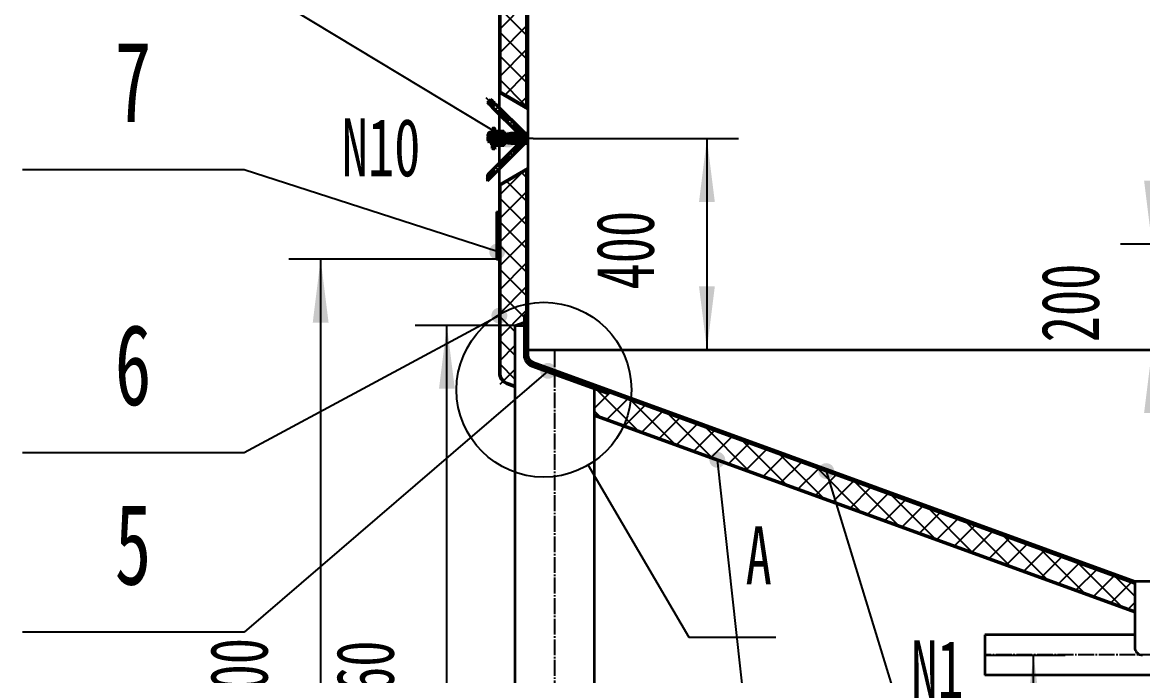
# Model space of a CAD drawing. Header units: millimetres. Extents: x -8910 to 8910, y -6300 to 6300.
# Drawn here: x -6694 to -4571, y -594 to 644 of the extents above; entities that cross this region are included whole.
import ezdxf

# ---------------------------------------------------------------- set-up
doc = ezdxf.new("R2010")
doc.units = ezdxf.units.MM
doc.linetypes.add('EB_DASHDOT', pattern=[39, 30, -3, 3, -3])
doc.linetypes.add('EB_DASHDOTDOT', pattern=[45, 30, -3, 3, -3, 3, -3])
for name, color, linetype, lineweight in [('CAXA0', 7, 'Continuous', 35), ('CAXA1', 1, 'EB_DASHDOT', 25), ('CAXA3', 2, 'Continuous', 18), ('CAXA4', 4, 'Continuous', 18), ('CAXA5', 100, 'Continuous', 18)]:
    doc.layers.add(name, color=color, linetype=linetype, lineweight=lineweight)
doc.styles.add('UserTxtStyle4', font='SIMFANG.TTF', dxfattribs={"width": 0.667})
doc.styles.add('标准', font='SIMFANG.TTF', dxfattribs={"width": 0.667})
doc.dimstyles.new('标准', dxfattribs={"dimscale": 30, "dimtxt": 2.6, "dimasz": 4, "dimexe": 2, "dimexo": 0, "dimtad": 1, "dimdec": 1, "dimzin": 9, "dimdsep": 46, "dimtxsty": '标准', "dimcen": 0, "dimdle": 6, "dimaunit": 1, "dimazin": 2, "dimtfac": 1, "dimtdec": 3, "dimtmove": 0, "dimatfit": 3, "dimfxl": 0, "dimtolj": 1, "dimtzin": 0, "dimarcsym": 0})

# ---------------------------------------------------------------- blocks, each defined once
blk = doc.blocks.new('CAXBLOCK2', base_point=(-5777.5, 432.5))
at = {"layer": 'CAXA5', "color": 0, "linetype": 'Continuous', "lineweight": 25}
for p, q in [((-5808.7, 488.3), (-5808, 489)), ((-5803.3, 482.4), (-5802.3, 483.3)), ((-5797.7, 476.6), (-5796.6, 477.7)), ((-5792.1, 471), (-5791, 472)), ((-5786.4, 465.3), (-5785.3, 466.4)), ((-5780.7, 459.7), (-5779.7, 460.7)), ((-5775.1, 454), (-5774, 455.1)), ((-5769.4, 448.3), (-5768.4, 449.4)), ((-5763.8, 442.7), (-5762.7, 443.7)), ((-5758.1, 437), (-5757, 438.1))]:
    blk.add_line(p, q, dxfattribs=at)
blk = doc.blocks.new('CAXBLOCK3', base_point=(-5756.7, 448.1))
at = {"layer": 'CAXA5', "color": 0, "linetype": 'Continuous', "lineweight": 25}
for p, q in [((-5803, 493.9), (-5802.3, 494.6)), ((-5797.4, 488.3), (-5796.4, 489.2)), ((-5791.7, 482.6), (-5790.6, 483.7)), ((-5786, 477), (-5785, 478)), ((-5780.4, 471.3), (-5779.3, 472.4)), ((-5774.7, 465.7), (-5773.7, 466.7)), ((-5769.1, 460), (-5768, 461.1)), ((-5763.4, 454.4), (-5762.4, 455.4)), ((-5757.8, 448.7), (-5756.7, 449.8)), ((-5752.1, 443), (-5751, 444.1)), ((-5746.4, 437.4), (-5745.4, 438.4))]:
    blk.add_line(p, q, dxfattribs=at)
blk = doc.blocks.new('CAXBLOCK4', base_point=(-5809.6, 425.3))
at = {"layer": 'CAXA5', "color": 0, "linetype": 'Continuous', "lineweight": 25}
for p, q in [((-5810.6, 424.8), (-5809.8, 424)), ((-5809.5, 428), (-5809.3, 427.7)), ((-5806.3, 424.7), (-5805.5, 424)), ((-5805.3, 428), (-5803.3, 426)), ((-5810.6, 420.5), (-5810, 420)), ((-5809.8, 424), (-5809.3, 423.5)), ((-5806.3, 420.5), (-5805.8, 420)), ((-5805.5, 424), (-5802.8, 421.2))]:
    blk.add_line(p, q, dxfattribs=at)
blk = doc.blocks.new('CAXBLOCK5', base_point=(-5787.5, 432.9))
at = {"layer": 'CAXA5', "color": 0, "linetype": 'Continuous', "lineweight": 25}
for p, q in [((-5795.1, 431), (-5794.5, 430.3)), ((-5793.9, 434), (-5792.4, 432.5)), ((-5792.4, 432.5), (-5789.9, 430)), ((-5789.7, 434), (-5788.2, 432.5)), ((-5788.2, 432.5), (-5785.7, 430)), ((-5785.4, 434), (-5783.9, 432.5)), ((-5783.9, 432.5), (-5781.4, 430)), ((-5781.2, 434), (-5779.7, 432.5)), ((-5779.7, 432.5), (-5777.2, 430)), ((-5775.4, 432.5), (-5772.9, 430)), ((-5772.2, 433.5), (-5768.7, 430)), ((-5768.4, 434), (-5764.5, 430)), ((-5764.2, 434), (-5760.2, 430)), ((-5760, 434), (-5756, 430)), ((-5755.7, 434), (-5751.7, 430)), ((-5743, 434), (-5739, 430)), ((-5738.8, 434), (-5738.1, 433.4)), ((-5738.1, 429.1), (-5736.1, 427.1)), ((-5736.8, 432), (-5736.1, 431.4)), ((-5794.5, 417.6), (-5792.4, 415.5)), ((-5792.4, 415.5), (-5790.9, 414)), ((-5790.6, 418), (-5788.1, 415.5)), ((-5788.1, 415.5), (-5786.6, 414)), ((-5786.4, 418), (-5783.9, 415.5)), ((-5783.9, 415.5), (-5782.4, 414)), ((-5782.2, 418), (-5779.7, 415.5)), ((-5779.7, 415.5), (-5778.2, 414)), ((-5777.9, 418), (-5775.4, 415.5)), ((-5773.7, 418), (-5769.9, 414.2)), ((-5769.4, 418), (-5765.4, 414)), ((-5765.2, 418), (-5761.2, 414)), ((-5760.9, 418), (-5756.9, 414)), ((-5756.7, 418), (-5752.8, 414.1)), ((-5752.5, 418), (-5750.7, 416.2)), ((-5741.5, 415.5), (-5740, 414)), ((-5739.4, 417.6), (-5737.7, 416)), ((-5738.1, 420.6), (-5736.1, 418.6))]:
    blk.add_line(p, q, dxfattribs=at)
blk = doc.blocks.new('CAXBLOCK6', base_point=(-5761.3, 429.3))
at = {"layer": 'CAXA5', "color": 0, "linetype": 'Continuous', "lineweight": 25}
for p, q in [((-5761.9, 429.4), (-5761.3, 430)), ((-5761.9, 429), (-5760.8, 430)), ((-5761.9, 429.5), (-5761, 428.6)), ((-5761.9, 429), (-5761.4, 428.6)), ((-5761.7, 428.7), (-5760.4, 429.9)), ((-5761.7, 429.8), (-5760.5, 428.6)), ((-5761.5, 430), (-5760.2, 428.7)), ((-5761.4, 428.6), (-5760.2, 429.7)), ((-5761, 430), (-5760.1, 429.1)), ((-5760.9, 428.6), (-5760.1, 429.4)), ((-5760.6, 430), (-5760.2, 429.6)), ((-5760.5, 428.6), (-5760.2, 428.8))]:
    blk.add_line(p, q, dxfattribs=at)
blk = doc.blocks.new('CAXBLOCK7', base_point=(-5761.3, 418.7))
at = {"layer": 'CAXA5', "color": 0, "linetype": 'Continuous', "lineweight": 25}
for p, q in [((-5761.9, 418.5), (-5761, 419.4)), ((-5761.9, 418.9), (-5761.4, 419.4)), ((-5761.9, 419), (-5760.8, 418)), ((-5761.9, 418.6), (-5761.3, 418)), ((-5761.7, 418.2), (-5760.5, 419.4)), ((-5761.7, 419.3), (-5760.4, 418)), ((-5761.5, 418), (-5760.2, 419.2)), ((-5761.4, 419.4), (-5760.2, 418.3)), ((-5761, 418), (-5760.1, 418.9)), ((-5760.9, 419.4), (-5760.1, 418.6)), ((-5760.6, 418), (-5760.2, 418.4)), ((-5760.5, 419.4), (-5760.2, 419.1))]:
    blk.add_line(p, q, dxfattribs=at)
blk = doc.blocks.new('CAXBLOCK8', base_point=(-5801, 413.9))
at = {"layer": 'CAXA5', "color": 0, "linetype": 'Continuous', "lineweight": 25}
for p, q in [((-5805.8, 429.5), (-5804.5, 428.2)), ((-5804, 431.9), (-5800.3, 428.2)), ((-5803.8, 440.3), (-5797.5, 434)), ((-5803.8, 436), (-5799.8, 432)), ((-5803, 443.7), (-5797.8, 438.5)), ((-5799, 444), (-5797.8, 442.7)), ((-5797.3, 438), (-5793.3, 434)), ((-5793.3, 434), (-5791.8, 432.5)), ((-5793, 438), (-5789, 434)), ((-5789, 434), (-5787.5, 432.5)), ((-5788.8, 438), (-5784.8, 434)), ((-5784.8, 434), (-5783.3, 432.5)), ((-5784.6, 438), (-5780.8, 434.2)), ((-5805.8, 416.8), (-5805.4, 416.4)), ((-5804.5, 419.7), (-5799.8, 415)), ((-5803.8, 414.8), (-5797.8, 408.8)), ((-5803.8, 410.6), (-5798, 404.8)), ((-5803.8, 406.3), (-5801.5, 404)), ((-5800.3, 419.7), (-5799.8, 419.3)), ((-5798.7, 414), (-5794.7, 410)), ((-5794.8, 414.3), (-5794.5, 414)), ((-5794.5, 414), (-5790.5, 410)), ((-5791.8, 415.5), (-5790.3, 414)), ((-5790.3, 414), (-5786.3, 410)), ((-5787.5, 415.5), (-5786, 414)), ((-5786, 414), (-5782, 410)), ((-5783.3, 415.5), (-5781.8, 414)), ((-5781.8, 414), (-5780.8, 413))]:
    blk.add_line(p, q, dxfattribs=at)
blk = doc.blocks.new('CAXBLOCK9', base_point=(-5802.8, 365))
at = {"layer": 'CAXA5', "color": 0, "linetype": 'Continuous', "lineweight": 25}
for p, q in [((-5762.2, 406.2), (-5761.2, 405.2)), ((-5758, 410.5), (-5756.9, 409.4)), ((-5753, 414), (-5752.7, 413.7)), ((-5783.5, 385.1), (-5782.4, 384)), ((-5779.2, 389.3), (-5778.2, 388.2)), ((-5775, 393.5), (-5773.9, 392.5)), ((-5770.7, 397.8), (-5769.7, 396.7)), ((-5766.5, 402), (-5765.4, 400.9)), ((-5804.7, 363.9), (-5803.6, 362.8)), ((-5800.4, 368.1), (-5799.4, 367)), ((-5796.2, 372.3), (-5795.1, 371.3)), ((-5792, 376.6), (-5790.9, 375.5)), ((-5787.7, 380.8), (-5786.7, 379.8)), ((-5812.5, 354.7), (-5812.1, 354.3)), ((-5808.9, 359.6), (-5807.9, 358.6))]:
    blk.add_line(p, q, dxfattribs=at)
blk = doc.blocks.new('CAXBLOCK10', base_point=(-5798.2, 358.5))
at = {"layer": 'CAXA5', "color": 0, "linetype": 'Continuous', "lineweight": 25}
for p, q in [((-5752.7, 405.2), (-5751.6, 404.1)), ((-5748.4, 409.4), (-5747.4, 408.4)), ((-5744.2, 413.7), (-5743.1, 412.6)), ((-5773.9, 384), (-5772.9, 382.9)), ((-5769.7, 388.2), (-5768.6, 387.2)), ((-5765.4, 392.5), (-5764.4, 391.4)), ((-5761.2, 396.7), (-5760.1, 395.6)), ((-5756.9, 400.9), (-5755.9, 399.9)), ((-5795.1, 362.8), (-5794.1, 361.7)), ((-5790.9, 367), (-5789.8, 366)), ((-5786.7, 371.3), (-5785.6, 370.2)), ((-5782.4, 375.5), (-5781.3, 374.4)), ((-5778.2, 379.7), (-5777.1, 378.7)), ((-5812.1, 345.8), (-5811.1, 344.8)), ((-5807.9, 350.1), (-5806.8, 349)), ((-5803.6, 354.3), (-5802.6, 353.3)), ((-5799.4, 358.6), (-5798.3, 357.5))]:
    blk.add_line(p, q, dxfattribs=at)
blk = doc.blocks.new('*CAXBLOCK2119')
at = {"layer": 'CAXA4', "linetype": 'Continuous', "lineweight": 25}
for points in [[(-4777.7, -554.6), (-4762.7, -674.6), (-4792.7, -674.6)], [(-4777.7, -1404.6), (-4762.7, -1284.6), (-4792.7, -1284.6)]]:
    blk.add_hatch(color=0, dxfattribs=at).paths.add_polyline_path(points, flags=0)
at = {"layer": 'CAXA4', "color": 0, "linetype": 'Continuous', "lineweight": 25}
for p, q in [((-4870.3, -554.6), (-4717.7, -554.6)), ((-4777.7, -1404.6), (-4777.7, -554.6)), ((-5610.6, -1404.6), (-4717.7, -1404.6))]:
    blk.add_line(p, q, dxfattribs=at)
at = {"layer": 'CAXA4', "color": 0, "linetype": 'Continuous', "lineweight": 25, "insert": (-4987.7, -1065.6), "char_height": 109.5, "attachment_point": 1, "rotation": 90, "style": '标准'}
blk.add_mtext('\\fFangSong_GB2312|b0|i0|p34;850', dxfattribs=at)
blk = doc.blocks.new('*CAXBLOCK2220')
at = {"layer": 'CAXA4', "linetype": 'Continuous', "lineweight": 25}
for points in [[(-5396.8, 424), (-5411.8, 304), (-5381.8, 304)], [(-5396.8, 24), (-5411.8, 144), (-5381.8, 144)]]:
    blk.add_hatch(color=0, dxfattribs=at).paths.add_polyline_path(points, flags=0)
at = {"layer": 'CAXA4', "color": 0, "linetype": 'Continuous', "lineweight": 25}
for p, q in [((-5725.9, 424), (-5336.8, 424)), ((-5396.8, 424), (-5396.8, 24)), ((-5739.1, 24), (-5336.8, 24))]:
    blk.add_line(p, q, dxfattribs=at)
at = {"layer": 'CAXA4', "color": 0, "linetype": 'Continuous', "lineweight": 25, "insert": (-5606.8, 138), "char_height": 109.5, "attachment_point": 1, "rotation": 90, "style": '标准'}
blk.add_mtext('\\fFangSong_GB2312|b0|i0|p34;400', dxfattribs=at)
blk = doc.blocks.new('*CAXBLOCK2321')
at = {"layer": 'CAXA4', "linetype": 'Continuous', "lineweight": 25}
for points in [[(-4553.3, 224), (-4568.3, 344), (-4538.3, 344)], [(-4553.3, 24), (-4568.3, -96), (-4538.3, -96)]]:
    blk.add_hatch(color=0, dxfattribs=at).paths.add_polyline_path(points, flags=0)
at = {"layer": 'CAXA4', "color": 0, "linetype": 'Continuous', "lineweight": 25}
for p, q in [((-4553.3, 404), (-4553.3, -156)), ((-4479.1, 224), (-4613.3, 224)), ((-5739.1, 24), (-4493.3, 24))]:
    blk.add_line(p, q, dxfattribs=at)
at = {"layer": 'CAXA4', "color": 0, "linetype": 'Continuous', "lineweight": 25, "insert": (-4763.3, 38), "char_height": 109.5, "attachment_point": 1, "rotation": 90, "style": '标准'}
blk.add_mtext('\\fFangSong_GB2312|b0|i0|p34;200', dxfattribs=at)
blk = doc.blocks.new('CAXBLOCK26', base_point=(0, -592.9))
at = {"layer": 'CAXA4', "linetype": 'Continuous', "lineweight": 25}
for p, q in [((-5621.9, -195), (-5430.9, -521.1)), ((-5430.9, -521.1), (-5265.9, -521.1))]:
    blk.add_line(p, q, dxfattribs=at)
blk.add_circle((-5705.7, -52), 165.7, dxfattribs=at)
at = {"layer": 'CAXA4', "linetype": 'Continuous', "lineweight": 25, "insert": (-5323.5, -311.1), "char_height": 109.5, "attachment_point": 1, "style": '标准'}
blk.add_mtext('\\fFangSong_GB2312|b0|i0|p34;A', dxfattribs=at)
blk = doc.blocks.new('CAXBLOCK66', base_point=(-6694, -511.4))
at = {"layer": 'CAXA4', "linetype": 'Continuous', "lineweight": 25}
blk.add_hatch(color=0, dxfattribs=at).paths.add_polyline_path([(-5682.9, -16.1), (-5682.9, -14.9), (-5683.1, -13.8), (-5683.3, -12.6), (-5683.6, -11.5), (-5684, -10.4), (-5684.5, -9.3), (-5685.1, -8.3), (-5685.8, -7.3), (-5686.5, -6.4), (-5687.3, -5.5), (-5688.2, -4.7), (-5689.1, -4), (-5690.1, -3.3), (-5691.1, -2.7), (-5692.2, -2.3), (-5693.3, -1.8), (-5694.4, -1.5), (-5695.5, -1.3), (-5696.7, -1.2), (-5697.9, -1.1), (-5699.1, -1.2), (-5700.2, -1.3), (-5701.4, -1.5), (-5702.5, -1.8), (-5703.6, -2.3), (-5704.7, -2.7), (-5705.7, -3.3), (-5706.7, -4), (-5707.6, -4.7), (-5708.5, -5.5), (-5709.3, -6.4), (-5710, -7.3), (-5710.7, -8.3), (-5711.3, -9.3), (-5711.8, -10.4), (-5712.2, -11.5), (-5712.5, -12.6), (-5712.7, -13.8), (-5712.8, -14.9), (-5712.9, -16.1), (-5712.8, -17.3), (-5712.7, -18.5), (-5712.5, -19.6), (-5712.2, -20.7), (-5711.8, -21.9), (-5711.3, -22.9), (-5710.7, -24), (-5710, -24.9), (-5709.3, -25.9), (-5708.5, -26.7), (-5707.6, -27.5), (-5706.7, -28.2), (-5705.7, -28.9), (-5704.7, -29.5), (-5703.6, -30), (-5702.5, -30.4), (-5701.4, -30.7), (-5700.2, -30.9), (-5699.1, -31.1), (-5697.9, -31.1), (-5696.7, -31.1), (-5695.5, -30.9), (-5694.4, -30.7), (-5693.3, -30.4), (-5692.2, -30), (-5691.1, -29.5), (-5690.1, -28.9), (-5689.1, -28.2), (-5688.2, -27.5), (-5687.3, -26.7), (-5686.5, -25.9), (-5685.8, -24.9), (-5685.1, -24), (-5684.5, -22.9), (-5684, -21.9), (-5683.6, -20.7), (-5683.3, -19.6), (-5683.1, -18.5), (-5682.9, -17.3)], flags=0)
at = {"layer": 'CAXA4', "color": 0, "linetype": 'Continuous', "lineweight": 25}
for p, q in [((-5697.9, -16.1), (-6274, -511.4)), ((-6274, -511.4), (-6694, -511.4))]:
    blk.add_line(p, q, dxfattribs=at)
at = {"layer": 'CAXA4', "color": 0, "linetype": 'Continuous', "lineweight": 25, "insert": (-6519.1, -267.9), "char_height": 153.3, "attachment_point": 1, "style": '标准'}
blk.add_mtext('\\fFangSong_GB2312|b0|i0|p34;5', dxfattribs=at)
blk = doc.blocks.new('CAXBLOCK65', base_point=(-5697.9, -16.1))
at = {"layer": 'CAXA4', "color": 0, "linetype": 'ByBlock', "lineweight": -2}
blk.add_blockref('CAXBLOCK66', (-6694, -511.4), dxfattribs=at)
blk = doc.blocks.new('CAXBLOCK68', base_point=(-6694, -171.3))
at = {"layer": 'CAXA4', "linetype": 'Continuous', "lineweight": 25}
blk.add_hatch(color=0, dxfattribs=at).paths.add_polyline_path([(-5775.2, 88.6), (-5775.2, 89.7), (-5775.4, 90.9), (-5775.6, 92.1), (-5775.9, 93.2), (-5776.3, 94.3), (-5776.8, 95.4), (-5777.4, 96.4), (-5778, 97.4), (-5778.8, 98.3), (-5779.6, 99.2), (-5780.4, 100), (-5781.4, 100.7), (-5782.3, 101.4), (-5783.4, 101.9), (-5784.4, 102.4), (-5785.5, 102.8), (-5786.7, 103.1), (-5787.8, 103.4), (-5789, 103.5), (-5790.2, 103.6), (-5791.4, 103.5), (-5792.5, 103.4), (-5793.7, 103.1), (-5794.8, 102.8), (-5795.9, 102.4), (-5797, 101.9), (-5798, 101.4), (-5799, 100.7), (-5799.9, 100), (-5800.8, 99.2), (-5801.6, 98.3), (-5802.3, 97.4), (-5803, 96.4), (-5803.5, 95.4), (-5804, 94.3), (-5804.4, 93.2), (-5804.8, 92.1), (-5805, 90.9), (-5805.1, 89.7), (-5805.2, 88.6), (-5805.1, 87.4), (-5805, 86.2), (-5804.8, 85.1), (-5804.4, 83.9), (-5804, 82.8), (-5803.5, 81.8), (-5803, 80.7), (-5802.3, 79.7), (-5801.6, 78.8), (-5800.8, 78), (-5799.9, 77.2), (-5799, 76.4), (-5798, 75.8), (-5797, 75.2), (-5795.9, 74.7), (-5794.8, 74.3), (-5793.7, 74), (-5792.5, 73.7), (-5791.4, 73.6), (-5790.2, 73.6), (-5789, 73.6), (-5787.8, 73.7), (-5786.7, 74), (-5785.5, 74.3), (-5784.4, 74.7), (-5783.4, 75.2), (-5782.3, 75.8), (-5781.4, 76.4), (-5780.4, 77.2), (-5779.6, 78), (-5778.8, 78.8), (-5778, 79.7), (-5777.4, 80.7), (-5776.8, 81.8), (-5776.3, 82.8), (-5775.9, 83.9), (-5775.6, 85.1), (-5775.4, 86.2), (-5775.2, 87.4)], flags=0)
at = {"layer": 'CAXA4', "color": 0, "linetype": 'Continuous', "lineweight": 25}
for p, q in [((-5790.2, 88.6), (-6274, -171.3)), ((-6274, -171.3), (-6694, -171.3))]:
    blk.add_line(p, q, dxfattribs=at)
at = {"layer": 'CAXA4', "color": 0, "linetype": 'Continuous', "lineweight": 25, "insert": (-6519.1, 72.2), "char_height": 153.3, "attachment_point": 1, "style": '标准'}
blk.add_mtext('\\fFangSong_GB2312|b0|i0|p34;6', dxfattribs=at)
blk = doc.blocks.new('CAXBLOCK67', base_point=(-5790.2, 88.6))
at = {"layer": 'CAXA4', "color": 0, "linetype": 'ByBlock', "lineweight": -2}
blk.add_blockref('CAXBLOCK68', (-6694, -171.3), dxfattribs=at)
blk = doc.blocks.new('CAXBLOCK70', base_point=(-6694, 364.9))
at = {"layer": 'CAXA4', "linetype": 'Continuous', "lineweight": 25}
blk.add_hatch(color=0, dxfattribs=at).paths.add_polyline_path([(-5779.4, 209.9), (-5779.5, 211.1), (-5779.6, 212.3), (-5779.8, 213.4), (-5780.1, 214.6), (-5780.6, 215.7), (-5781, 216.7), (-5781.6, 217.8), (-5782.3, 218.7), (-5783, 219.7), (-5783.8, 220.5), (-5784.7, 221.3), (-5785.6, 222.1), (-5786.6, 222.7), (-5787.6, 223.3), (-5788.7, 223.8), (-5789.8, 224.2), (-5790.9, 224.5), (-5792.1, 224.7), (-5793.2, 224.9), (-5794.4, 224.9), (-5795.6, 224.9), (-5796.8, 224.7), (-5797.9, 224.5), (-5799, 224.2), (-5800.2, 223.8), (-5801.2, 223.3), (-5802.2, 222.7), (-5803.2, 222.1), (-5804.2, 221.3), (-5805, 220.5), (-5805.8, 219.7), (-5806.5, 218.7), (-5807.2, 217.8), (-5807.8, 216.7), (-5808.3, 215.7), (-5808.7, 214.6), (-5809, 213.4), (-5809.2, 212.3), (-5809.4, 211.1), (-5809.4, 209.9), (-5809.4, 208.7), (-5809.2, 207.6), (-5809, 206.4), (-5808.7, 205.3), (-5808.3, 204.2), (-5807.8, 203.1), (-5807.2, 202.1), (-5806.5, 201.1), (-5805.8, 200.2), (-5805, 199.3), (-5804.2, 198.5), (-5803.2, 197.8), (-5802.2, 197.1), (-5801.2, 196.6), (-5800.2, 196.1), (-5799, 195.7), (-5797.9, 195.3), (-5796.8, 195.1), (-5795.6, 195), (-5794.4, 194.9), (-5793.2, 195), (-5792.1, 195.1), (-5790.9, 195.3), (-5789.8, 195.7), (-5788.7, 196.1), (-5787.6, 196.6), (-5786.6, 197.1), (-5785.6, 197.8), (-5784.7, 198.5), (-5783.8, 199.3), (-5783, 200.2), (-5782.3, 201.1), (-5781.6, 202.1), (-5781, 203.1), (-5780.6, 204.2), (-5780.1, 205.3), (-5779.8, 206.4), (-5779.6, 207.6), (-5779.5, 208.7)], flags=0)
at = {"layer": 'CAXA4', "color": 0, "linetype": 'Continuous', "lineweight": 25}
for p, q in [((-6274, 364.9), (-6694, 364.9)), ((-5794.4, 209.9), (-6274, 364.9))]:
    blk.add_line(p, q, dxfattribs=at)
at = {"layer": 'CAXA4', "color": 0, "linetype": 'Continuous', "lineweight": 25, "insert": (-6519.1, 608.4), "char_height": 153.3, "attachment_point": 1, "style": '标准'}
blk.add_mtext('\\fFangSong_GB2312|b0|i0|p34;7', dxfattribs=at)
blk = doc.blocks.new('CAXBLOCK69', base_point=(-5794.4, 209.9))
at = {"layer": 'CAXA4', "color": 0, "linetype": 'ByBlock', "lineweight": -2}
blk.add_blockref('CAXBLOCK70', (-6694, 364.9), dxfattribs=at)
blk = doc.blocks.new('CAXBLOCK82', base_point=(-6694, 724.1))
at = {"layer": 'CAXA4', "linetype": 'Continuous', "lineweight": 25}
blk.add_hatch(color=0, dxfattribs=at).paths.add_polyline_path([(-5759.2, 422.1), (-5759.2, 423.3), (-5759.4, 424.5), (-5759.6, 425.6), (-5759.9, 426.8), (-5760.3, 427.9), (-5760.8, 428.9), (-5761.4, 430), (-5762.1, 430.9), (-5762.8, 431.9), (-5763.6, 432.7), (-5764.5, 433.5), (-5765.4, 434.3), (-5766.4, 434.9), (-5767.4, 435.5), (-5768.5, 436), (-5769.6, 436.4), (-5770.7, 436.7), (-5771.9, 436.9), (-5773, 437.1), (-5774.2, 437.1), (-5775.4, 437.1), (-5776.5, 436.9), (-5777.7, 436.7), (-5778.8, 436.4), (-5779.9, 436), (-5781, 435.5), (-5782, 434.9), (-5783, 434.3), (-5783.9, 433.5), (-5784.8, 432.7), (-5785.6, 431.9), (-5786.3, 430.9), (-5787, 430), (-5787.6, 428.9), (-5788.1, 427.9), (-5788.5, 426.8), (-5788.8, 425.6), (-5789, 424.5), (-5789.2, 423.3), (-5789.2, 422.1), (-5789.2, 420.9), (-5789, 419.8), (-5788.8, 418.6), (-5788.5, 417.5), (-5788.1, 416.4), (-5787.6, 415.3), (-5787, 414.3), (-5786.3, 413.3), (-5785.6, 412.4), (-5784.8, 411.5), (-5783.9, 410.7), (-5783, 410), (-5782, 409.3), (-5781, 408.8), (-5779.9, 408.3), (-5778.8, 407.9), (-5777.7, 407.5), (-5776.5, 407.3), (-5775.4, 407.2), (-5774.2, 407.1), (-5773, 407.2), (-5771.9, 407.3), (-5770.7, 407.5), (-5769.6, 407.9), (-5768.5, 408.3), (-5767.4, 408.8), (-5766.4, 409.3), (-5765.4, 410), (-5764.5, 410.7), (-5763.6, 411.5), (-5762.8, 412.4), (-5762.1, 413.3), (-5761.4, 414.3), (-5760.8, 415.3), (-5760.3, 416.4), (-5759.9, 417.5), (-5759.6, 418.6), (-5759.4, 419.8), (-5759.2, 420.9)], flags=0)
at = {"layer": 'CAXA4', "color": 0, "linetype": 'Continuous', "lineweight": 25}
for p, q in [((-6274, 724.1), (-6694, 724.1)), ((-5774.2, 422.1), (-6274, 724.1))]:
    blk.add_line(p, q, dxfattribs=at)
at = {"layer": 'CAXA4', "color": 0, "linetype": 'Continuous', "lineweight": 25, "insert": (-6519.1, 967.6), "char_height": 153.3, "attachment_point": 1, "style": '标准'}
blk.add_mtext('\\fFangSong_GB2312|b0|i0|p34;8', dxfattribs=at)
blk = doc.blocks.new('CAXBLOCK83', base_point=(-6694, 1144.1))
at = {"layer": 'CAXA4', "color": 0, "linetype": 'Continuous', "lineweight": 25}
for p, q in [((-6274, 1144.1), (-6694, 1144.1)), ((-6274, 724.1), (-6274, 1144.1))]:
    blk.add_line(p, q, dxfattribs=at)
at = {"layer": 'CAXA4', "color": 0, "linetype": 'Continuous', "lineweight": 25, "insert": (-6519.1, 1387.6), "char_height": 153.3, "attachment_point": 1, "style": '标准'}
blk.add_mtext('\\fFangSong_GB2312|b0|i0|p34;9', dxfattribs=at)
blk = doc.blocks.new('CAXBLOCK81', base_point=(-5774.2, 422.1))
at = {"layer": 'CAXA4', "color": 0, "linetype": 'EB_DASHDOTDOT', "lineweight": 25}
for name, p in [('CAXBLOCK83', (-6694, 1144.1)), ('CAXBLOCK82', (-6694, 724.1))]:
    blk.add_blockref(name, p, dxfattribs=at)
blk = doc.blocks.new('CAXBLOCK85', base_point=(-5126.2, 1230.7))
at = {"layer": 'CAXA5', "color": 0, "linetype": 'Continuous', "lineweight": 25}
for p, q in [((-5788.6, 632.2), (-5739.1, 681.7)), ((-5739.1, 620.4), (-5788.6, 669.9)), ((-5788.6, 587.3), (-5739.1, 636.8)), ((-5739.1, 575.5), (-5788.6, 625)), ((-5788.6, 542.4), (-5739.1, 591.9)), ((-5739.1, 530.6), (-5788.6, 580.1)), ((-5739.1, 485.7), (-5788.6, 535.2)), ((-5779.1, 507.1), (-5739.1, 547)), ((-5750.7, 490.6), (-5739.1, 502.1))]:
    blk.add_line(p, q, dxfattribs=at)
blk = doc.blocks.new('CAXBLOCK108', base_point=(-4775.5, -1839.5))
at = {"layer": 'CAXA4', "linetype": 'Continuous', "lineweight": 25}
blk.add_hatch(color=0, dxfattribs=at).paths.add_polyline_path([(-5362.1, -184.8), (-5362.1, -183.6), (-5362.3, -182.5), (-5362.5, -181.3), (-5362.8, -180.2), (-5363.2, -179.1), (-5363.7, -178), (-5364.3, -177), (-5365, -176), (-5365.7, -175.1), (-5366.5, -174.2), (-5367.4, -173.4), (-5368.3, -172.7), (-5369.3, -172), (-5370.3, -171.4), (-5371.4, -170.9), (-5372.5, -170.5), (-5373.6, -170.2), (-5374.7, -170), (-5375.9, -169.9), (-5377.1, -169.8), (-5378.3, -169.9), (-5379.4, -170), (-5380.6, -170.2), (-5381.7, -170.5), (-5382.8, -170.9), (-5383.9, -171.4), (-5384.9, -172), (-5385.9, -172.7), (-5386.8, -173.4), (-5387.7, -174.2), (-5388.5, -175.1), (-5389.2, -176), (-5389.9, -177), (-5390.5, -178), (-5390.9, -179.1), (-5391.4, -180.2), (-5391.7, -181.3), (-5391.9, -182.5), (-5392, -183.6), (-5392.1, -184.8), (-5392, -186), (-5391.9, -187.2), (-5391.7, -188.3), (-5391.4, -189.4), (-5390.9, -190.5), (-5390.5, -191.6), (-5389.9, -192.6), (-5389.2, -193.6), (-5388.5, -194.5), (-5387.7, -195.4), (-5386.8, -196.2), (-5385.9, -196.9), (-5384.9, -197.6), (-5383.9, -198.2), (-5382.8, -198.7), (-5381.7, -199.1), (-5380.6, -199.4), (-5379.4, -199.6), (-5378.3, -199.8), (-5377.1, -199.8), (-5375.9, -199.8), (-5374.7, -199.6), (-5373.6, -199.4), (-5372.5, -199.1), (-5371.4, -198.7), (-5370.3, -198.2), (-5369.3, -197.6), (-5368.3, -196.9), (-5367.4, -196.2), (-5366.5, -195.4), (-5365.7, -194.5), (-5365, -193.6), (-5364.3, -192.6), (-5363.7, -191.6), (-5363.2, -190.5), (-5362.8, -189.4), (-5362.5, -188.3), (-5362.3, -187.2), (-5362.1, -186)], flags=0)
at = {"layer": 'CAXA4', "color": 0, "linetype": 'Continuous', "lineweight": 25}
for p, q in [((-5377.1, -184.8), (-5195.5, -1839.5)), ((-5195.5, -1839.5), (-4775.5, -1839.5))]:
    blk.add_line(p, q, dxfattribs=at)
at = {"layer": 'CAXA4', "color": 0, "linetype": 'Continuous', "lineweight": 25, "insert": (-5063.2, -1596), "char_height": 153.3, "attachment_point": 1, "style": '标准'}
blk.add_mtext('\\fFangSong_GB2312|b0|i0|p34;39', dxfattribs=at)
blk = doc.blocks.new('CAXBLOCK107', base_point=(-5377.1, -184.8))
at = {"layer": 'CAXA4', "color": 0}
blk.add_blockref('CAXBLOCK108', (-4775.5, -1839.5), dxfattribs=at)
blk = doc.blocks.new('CAXBLOCK110', base_point=(-4252.6, -1839.5))
at = {"layer": 'CAXA4', "linetype": 'Continuous', "lineweight": 25}
blk.add_hatch(color=0, dxfattribs=at).paths.add_polyline_path([(-5155.6, -206), (-5155.6, -204.9), (-5155.8, -203.7), (-5156, -202.5), (-5156.3, -201.4), (-5156.7, -200.3), (-5157.2, -199.2), (-5157.8, -198.2), (-5158.5, -197.2), (-5159.2, -196.3), (-5160, -195.4), (-5160.9, -194.6), (-5161.8, -193.9), (-5162.8, -193.3), (-5163.8, -192.7), (-5164.9, -192.2), (-5166, -191.8), (-5167.1, -191.5), (-5168.3, -191.2), (-5169.4, -191.1), (-5170.6, -191), (-5171.8, -191.1), (-5172.9, -191.2), (-5174.1, -191.5), (-5175.2, -191.8), (-5176.3, -192.2), (-5177.4, -192.7), (-5178.4, -193.3), (-5179.4, -193.9), (-5180.3, -194.6), (-5181.2, -195.4), (-5182, -196.3), (-5182.7, -197.2), (-5183.4, -198.2), (-5184, -199.2), (-5184.5, -200.3), (-5184.9, -201.4), (-5185.2, -202.5), (-5185.4, -203.7), (-5185.6, -204.9), (-5185.6, -206), (-5185.6, -207.2), (-5185.4, -208.4), (-5185.2, -209.5), (-5184.9, -210.7), (-5184.5, -211.8), (-5184, -212.9), (-5183.4, -213.9), (-5182.7, -214.9), (-5182, -215.8), (-5181.2, -216.7), (-5180.3, -217.5), (-5179.4, -218.2), (-5178.4, -218.8), (-5177.4, -219.4), (-5176.3, -219.9), (-5175.2, -220.3), (-5174.1, -220.6), (-5172.9, -220.9), (-5171.8, -221), (-5170.6, -221), (-5169.4, -221), (-5168.3, -220.9), (-5167.1, -220.6), (-5166, -220.3), (-5164.9, -219.9), (-5163.8, -219.4), (-5162.8, -218.8), (-5161.8, -218.2), (-5160.9, -217.5), (-5160, -216.7), (-5159.2, -215.8), (-5158.5, -214.9), (-5157.8, -213.9), (-5157.2, -212.9), (-5156.7, -211.8), (-5156.3, -210.7), (-5156, -209.5), (-5155.8, -208.4), (-5155.6, -207.2)], flags=0)
at = {"layer": 'CAXA4', "color": 0, "linetype": 'Continuous', "lineweight": 25}
for p, q in [((-5170.6, -206), (-4672.6, -1839.5)), ((-4672.6, -1839.5), (-4252.6, -1839.5))]:
    blk.add_line(p, q, dxfattribs=at)
at = {"layer": 'CAXA4', "color": 0, "linetype": 'Continuous', "lineweight": 25, "insert": (-4540.3, -1596), "char_height": 153.3, "attachment_point": 1, "style": '标准'}
blk.add_mtext('\\fFangSong_GB2312|b0|i0|p34;38', dxfattribs=at)
blk = doc.blocks.new('CAXBLOCK109', base_point=(-5170.6, -206))
at = {"layer": 'CAXA4', "color": 0}
blk.add_blockref('CAXBLOCK110', (-4252.6, -1839.5), dxfattribs=at)
blk = doc.blocks.new('*CAXBLOCK135132')
at = {"layer": 'CAXA4', "linetype": 'Continuous', "lineweight": 25}
for points in [[(-5889.6, 69.8), (-5874.6, -50.2), (-5904.6, -50.2)], [(-5889.6, -1288.6), (-5874.6, -1168.6), (-5904.6, -1168.6)]]:
    blk.add_hatch(color=0, dxfattribs=at).paths.add_polyline_path(points, flags=0)
at = {"layer": 'CAXA4', "color": 0, "linetype": 'Continuous', "lineweight": 25}
for p, q in [((-5743.1, 69.8), (-5949.6, 69.8)), ((-5889.6, -1288.6), (-5889.6, 69.8)), ((-5760.6, -1288.6), (-5949.6, -1288.6))]:
    blk.add_line(p, q, dxfattribs=at)
at = {"layer": 'CAXA4', "color": 0, "linetype": 'Continuous', "lineweight": 25, "insert": (-6099.6, -725.9), "char_height": 109.5, "attachment_point": 1, "rotation": 90, "style": '标准'}
blk.add_mtext('\\fFangSong_GB2312|b0|i0|p34;1360', dxfattribs=at)
blk = doc.blocks.new('*CAXBLOCK136133')
at = {"layer": 'CAXA4', "linetype": 'Continuous', "lineweight": 25}
for points in [[(-6128.8, 195.4), (-6143.8, 75.4), (-6113.8, 75.4)], [(-6128.8, -1404.6), (-6143.8, -1284.6), (-6113.8, -1284.6)]]:
    blk.add_hatch(color=0, dxfattribs=at).paths.add_polyline_path(points, flags=0)
at = {"layer": 'CAXA4', "color": 0, "linetype": 'Continuous', "lineweight": 25}
for p, q in [((-5790.6, 195.4), (-6188.8, 195.4)), ((-6128.8, 195.4), (-6128.8, -1404.6)), ((-5760.6, -1404.6), (-6188.8, -1404.6))]:
    blk.add_line(p, q, dxfattribs=at)
at = {"layer": 'CAXA4', "color": 0, "linetype": 'Continuous', "lineweight": 25, "insert": (-6338.8, -721.1), "char_height": 109.5, "attachment_point": 1, "rotation": 90, "style": '标准'}
blk.add_mtext('\\fFangSong_GB2312|b0|i0|p34;1600', dxfattribs=at)
blk = doc.blocks.new('CAXBLOCK143', base_point=(-2257.7, -145.7))
at = {"layer": 'CAXA5', "color": 0, "linetype": 'Continuous', "lineweight": 25}
for p, q in [((-5788.6, 317.9), (-5747.3, 359.3)), ((-5739.1, 306.1), (-5775.9, 342.8)), ((-5739.1, 351), (-5747.4, 359.2)), ((-5788.6, 273), (-5739.1, 322.5)), ((-5739.1, 261.2), (-5788.6, 310.7)), ((-5788.6, 228.1), (-5739.1, 277.6)), ((-5739.1, 216.3), (-5788.6, 265.8)), ((-5788.6, 183.2), (-5739.1, 232.7)), ((-5739.1, 171.4), (-5788.6, 220.9)), ((-5788.6, 138.3), (-5739.1, 187.8)), ((-5739.1, 126.5), (-5788.6, 176)), ((-5788.6, 93.4), (-5739.1, 142.9)), ((-5743.1, 85.6), (-5788.6, 131.1)), ((-5788.6, 48.5), (-5739.1, 98)), ((-5760.6, 58.2), (-5788.6, 86.2)), ((-5760.6, 13.3), (-5788.6, 41.3)), ((-5788.6, 3.6), (-5760.6, 31.6)), ((-5760.6, -31.6), (-5788.6, -3.6)), ((-5788.6, -41.3), (-5760.6, -13.3)), ((-5610.6, -87.8), (-5580, -57.1)), ((-5529.3, -128.2), (-5605.5, -52.1)), ((-5585.7, -107.7), (-5547, -69.1)), ((-5552.7, -119.7), (-5514.1, -81.1)), ((-5458.8, -153.9), (-5541.6, -71.1)), ((-5599.9, -102.5), (-5610.6, -91.8)), ((-5519.8, -131.7), (-5481.2, -93.1)), ((-5486.9, -143.7), (-5448.3, -105)), ((-5388.2, -179.6), (-5471, -96.8)), ((-5454, -155.6), (-5415.4, -117)), ((-5317.6, -205.3), (-5400.4, -122.5)), ((-5421.1, -167.6), (-5382.5, -129)), ((-5388.2, -179.6), (-5349.5, -141)), ((-5247, -231), (-5329.8, -148.2)), ((-5355.2, -191.6), (-5316.6, -153)), ((-5322.3, -203.6), (-5283.7, -164.9)), ((-5289.4, -215.5), (-5250.8, -176.9)), ((-5176.4, -256.7), (-5259.2, -173.9)), ((-5256.5, -227.5), (-5217.9, -188.9)), ((-5223.6, -239.5), (-5184.9, -200.9)), ((-5105.8, -282.4), (-5188.6, -199.6)), ((-5190.6, -251.5), (-5152, -212.9)), ((-5157.7, -263.5), (-5119.1, -224.9)), ((-5035.2, -308.1), (-5118, -225.3)), ((-5124.8, -275.5), (-5086.2, -236.8)), ((-5091.9, -287.4), (-5053.3, -248.8)), ((-4964.6, -333.8), (-5047.4, -251)), ((-5059, -299.4), (-5020.3, -260.8)), ((-5026, -311.4), (-4987.4, -272.8)), ((-4993.1, -323.4), (-4954.5, -284.8)), ((-4894, -359.5), (-4976.8, -276.6)), ((-4960.2, -335.4), (-4921.6, -296.7)), ((-4927.3, -347.3), (-4888.7, -308.7)), ((-4823.4, -385.2), (-4906.2, -302.3)), ((-4894.4, -359.3), (-4855.7, -320.7)), ((-4861.4, -371.3), (-4822.8, -332.7)), ((-4752.8, -410.9), (-4835.6, -328)), ((-4828.5, -383.3), (-4789.9, -344.7)), ((-4795.6, -395.3), (-4757, -356.7)), ((-4682.2, -436.6), (-4765, -353.7)), ((-4762.7, -407.3), (-4724.1, -368.6)), ((-4729.8, -419.2), (-4691.1, -380.6)), ((-4611.6, -462.2), (-4694.4, -379.4)), ((-4696.8, -431.2), (-4658.2, -392.6)), ((-4663.9, -443.2), (-4625.3, -404.6)), ((-4631, -455.2), (-4592.4, -416.6)), ((-4586.1, -442.8), (-4623.8, -405.1)), ((-4598.1, -467.2), (-4586.1, -455.2))]:
    blk.add_line(p, q, dxfattribs=at)

msp = doc.modelspace()

# ---------------------------------------------------------------- linework, layer by layer
at = {"layer": 'CAXA0'}
for p, q in [((-5739.14, 3628.15), (-5739.14, 483.99)), ((-5736.14, 3627.08), (-5736.14, 14.49)), ((-5790.64, 3606.84), (-5790.64, 483.67)), ((-5788.64, 3606.84), (-5788.64, 512.54)), ((-5736.14, 482.26), (-5790.64, 513.7)), ((-5736.14, 479.95), (-5790.64, 511.39)), ((-5812.47, 492.09), (-5806.1, 498.44)), ((-5809.29, 488.19), (-5812.47, 492.09)), ((-5748.93, 429.99), (-5811.76, 492.79)), ((-5809.29, 488.19), (-5808.89, 488.6)), ((-5805.76, 484.66), (-5808.89, 488.6)), ((-5739.04, 429.99), (-5806.81, 497.74)), ((-5802.21, 495.26), (-5806.1, 498.44)), ((-5802.61, 494.86), (-5802.21, 495.26)), ((-5798.68, 491.72), (-5802.61, 494.86)), ((-5799.05, 491.35), (-5798.68, 491.72)), ((-5795.15, 488.18), (-5799.05, 491.35)), ((-5805.76, 484.66), (-5805.39, 485.02)), ((-5802.23, 481.12), (-5805.39, 485.02)), ((-5755.04, 433.99), (-5802.23, 481.12)), ((-5740.92, 433.99), (-5795.15, 488.18)), ((-5790.64, 469.54), (-5790.64, 437.99)), ((-5811.3, 427.98), (-5812.3, 426.98)), ((-5812.3, 420.98), (-5812.3, 426.98)), ((-5809.29, 427.98), (-5811.3, 427.98)), ((-5809.64, 427.98), (-5809.64, 429.83)), ((-5809.3, 419.98), (-5809.3, 427.98)), ((-5806.54, 428.19), (-5806.54, 416.5)), ((-5799.8, 427.98), (-5806.31, 427.98)), ((-5806.3, 419.98), (-5806.3, 427.98)), ((-5803.8, 431.99), (-5805.8, 431.49)), ((-5805.8, 427.98), (-5805.8, 431.49)), ((-5799.8, 428.24), (-5805.8, 428.24)), ((-5802.8, 443.99), (-5803.8, 442.99)), ((-5803.8, 431.99), (-5803.8, 442.99)), ((-5798.8, 443.99), (-5802.8, 443.99)), ((-5799.8, 413.99), (-5799.8, 433.99)), ((-5795.8, 431.48), (-5799.8, 431.48)), ((-5799.8, 416.48), (-5799.8, 431.48)), ((-5797.8, 442.99), (-5798.8, 443.99)), ((-5797.8, 437.99), (-5797.8, 442.99)), ((-5781.8, 437.99), (-5797.8, 437.99)), ((-5795.8, 416.48), (-5795.8, 431.48)), ((-5762.2, 429.98), (-5795.8, 429.98)), ((-5794.14, 433.99), (-5795.14, 432.99)), ((-5795.14, 429.98), (-5795.14, 432.99)), ((-5793.94, 429.99), (-5795.14, 430.68)), ((-5794.8, 433.33), (-5794.8, 433.99)), ((-5778.14, 432.49), (-5794.8, 432.49)), ((-5778.14, 433.99), (-5794.14, 433.99)), ((-5780.8, 436.99), (-5781.8, 437.99)), ((-5780.8, 433.99), (-5780.8, 436.99)), ((-5780.8, 433.99), (-5780.8, 436.99)), ((-5778.14, 432.49), (-5778.14, 433.99)), ((-5774.14, 432.49), (-5778.14, 432.49)), ((-5768.14, 433.99), (-5774.14, 433.28)), ((-5752.37, 433.99), (-5768.14, 433.99)), ((-5762.2, 428.98), (-5762.26, 429.71)), ((-5762.2, 418.98), (-5762.2, 428.98)), ((-5762.2, 418.98), (-5762.2, 428.98)), ((-5760.2, 428.56), (-5761.8, 428.56)), ((-5755.8, 429.98), (-5759.8, 429.98)), ((-5759.8, 428.98), (-5759.74, 429.71)), ((-5759.8, 418.98), (-5759.8, 428.98)), ((-5755.8, 417.98), (-5755.8, 429.98)), ((-5755.8, 429.98), (-5753.3, 427.49)), ((-5744.84, 427.49), (-5753.3, 427.49)), ((-5753.3, 427.49), (-5753.3, 420.49)), ((-5743.34, 428.99), (-5744.84, 427.49)), ((-5744.84, 427.49), (-5744.84, 420.49)), ((-5738.14, 433.99), (-5743.87, 433.99)), ((-5741.34, 428.99), (-5743.34, 428.99)), ((-5743.34, 418.99), (-5743.34, 428.99)), ((-5737.34, 426.49), (-5741.34, 428.99)), ((-5741.34, 418.99), (-5741.34, 428.99)), ((-5738.14, 431.99), (-5738.14, 433.99)), ((-5736.14, 431.99), (-5738.14, 431.99)), ((-5738.14, 426.99), (-5738.14, 429.99)), ((-5736.14, 426.99), (-5738.14, 426.99)), ((-5735.34, 426.49), (-5737.34, 426.49)), ((-5737.34, 421.49), (-5737.34, 426.49)), ((-5736.14, 426.49), (-5736.14, 431.99)), ((-5735.34, 421.49), (-5735.34, 426.49)), ((-5739.87, 417.99), (-5812.51, 345.45)), ((-5748.36, 417.99), (-5812.51, 353.93)), ((-5741.75, 413.99), (-5812.51, 343.33)), ((-5754.49, 413.99), (-5812.51, 356.05)), ((-5811.3, 419.98), (-5812.3, 420.98)), ((-5809.3, 419.98), (-5811.3, 419.98)), ((-5810.58, 417.78), (-5809.91, 416.67)), ((-5810.14, 417.99), (-5810.14, 419.98)), ((-5809.64, 418.41), (-5809.64, 419.98)), ((-5799.8, 419.98), (-5806.3, 419.98)), ((-5805.8, 416.49), (-5805.8, 419.98)), ((-5799.8, 419.74), (-5805.8, 419.74)), ((-5803.8, 415.99), (-5805.8, 416.49)), ((-5803.8, 404.99), (-5803.8, 415.99)), ((-5803.8, 404.99), (-5802.8, 403.99)), ((-5798.8, 403.99), (-5802.8, 403.99)), ((-5795.8, 416.48), (-5799.8, 416.48)), ((-5797.8, 404.99), (-5798.8, 403.99)), ((-5781.8, 409.99), (-5797.8, 409.99)), ((-5797.8, 404.99), (-5797.8, 409.99)), ((-5762.2, 417.98), (-5795.8, 417.98)), ((-5793.94, 417.99), (-5795.14, 417.29)), ((-5795.14, 414.99), (-5795.14, 417.98)), ((-5794.14, 413.99), (-5795.14, 414.99)), ((-5778.14, 415.49), (-5794.8, 415.49)), ((-5794.8, 413.99), (-5794.8, 414.65)), ((-5778.14, 413.99), (-5794.14, 413.99)), ((-5790.64, 409.99), (-5790.64, 377.89)), ((-5780.8, 410.99), (-5781.8, 409.99)), ((-5780.8, 410.99), (-5780.8, 413.99)), ((-5778.14, 413.99), (-5778.14, 415.49)), ((-5774.14, 415.49), (-5778.14, 415.49)), ((-5768.14, 413.99), (-5774.14, 414.7)), ((-5752.94, 413.99), (-5768.14, 413.99)), ((-5762.2, 418.99), (-5762.26, 418.26)), ((-5762.2, 418.98), (-5762.26, 418.26)), ((-5760.2, 419.41), (-5761.8, 419.41)), ((-5760.2, 419.4), (-5761.8, 419.4)), ((-5759.8, 418.99), (-5759.74, 418.26)), ((-5759.8, 418.99), (-5759.74, 418.26)), ((-5755.8, 417.98), (-5759.8, 417.98)), ((-5755.8, 417.99), (-5753.3, 420.49)), ((-5744.84, 420.49), (-5753.3, 420.49)), ((-5743.34, 418.99), (-5744.84, 420.49)), ((-5741.34, 418.99), (-5743.34, 418.99)), ((-5738.14, 413.99), (-5743.05, 413.99)), ((-5737.34, 421.49), (-5741.34, 418.99)), ((-5736.14, 420.99), (-5738.14, 420.99)), ((-5738.14, 417.99), (-5738.14, 420.99)), ((-5738.14, 413.99), (-5738.14, 415.99)), ((-5736.14, 415.99), (-5738.14, 415.99)), ((-5735.34, 421.49), (-5737.34, 421.49)), ((-5736.14, 415.99), (-5736.14, 421.49)), ((-5736.14, 368.03), (-5790.64, 336.58)), ((-5736.14, 365.72), (-5790.64, 334.28)), ((-5790.64, 365.17), (-5790.64, -19.83)), ((-5739.14, 363.99), (-5739.14, 13.43)), ((-5812.51, 343.33), (-5812.51, 356.05)), ((-5788.64, 335.43), (-5788.64, -19.83)), ((-5795.64, 285.42), (-5795.64, 195.42)), ((-5795.64, 285.42), (-5790.64, 285.42)), ((-5795.64, 195.42), (-5790.64, 195.42)), ((-5743.14, 89.79), (-5739.14, 89.79)), ((-5743.14, 89.79), (-5743.14, 13.43)), ((-5760.64, 69.79), (-5743.14, 76.16)), ((-5760.64, 69.79), (-5743.14, 69.79)), ((-5760.64, 69.79), (-5760.64, -1298.58)), ((-5739.14, 23.99), (-4036.14, 23.99)), ((-5726.27, 0.39), (-4586.14, -414.58)), ((-5728.66, -7.25), (-5585.46, -59.37)), ((-5727.3, -3.49), (-4586.14, -418.84)), ((-5776.16, -40.51), (-5760.64, -46.16)), ((-5775.48, -38.63), (-5760.64, -44.03)), ((-5610.64, -50.2), (-5610.64, -1298.58)), ((-5585.46, -59.37), (-5584.1, -55.61)), ((-5610.64, -98.63), (-4586.14, -471.51)), ((-5610.64, -100.75), (-4586.14, -473.64)), ((-4586.14, -414.58), (-4186.14, -414.58)), ((-4586.14, -414.58), (-4586.14, -539.58)), ((-4870.32, -516.58), (-4870.32, -592.58)), ((-4586.14, -516.58), (-4870.32, -516.58)), ((-4336.14, -592.58), (-4870.32, -592.58))]:
    msp.add_line(p, q, dxfattribs=at)
at = {"layer": 'CAXA0', "linetype": 'Continuous', "lineweight": 70}
for p, q in [((-5809.04, 419.97), (-5809.04, 428.19)), ((-5807.79, 429.69), (-5808.22, 430.76)), ((-5807.79, 429.69), (-5807.35, 430.76)), ((-5807.79, 416.5), (-5807.79, 429.69)), ((-5764.59, 429.99), (-5793.94, 429.99)), ((-5748.36, 429.99), (-5765.3, 429.99)), ((-5738.14, 429.99), (-5739.87, 429.99)), ((-5806.54, 416.5), (-5807.79, 416.5)), ((-5748.93, 417.99), (-5793.94, 417.99)), ((-5738.14, 417.99), (-5739.04, 417.99))]:
    msp.add_line(p, q, dxfattribs=at)
at = {"layer": 'CAXA0', "linetype": 'ByBlock', "lineweight": -2}
for p, q in [((-5774.14, 432.49), (-5774.14, 433.28)), ((-5774.14, 415.49), (-5774.14, 414.7))]:
    msp.add_line(p, q, dxfattribs=at)
at = {"layer": 'CAXA0', "linetype": 'Continuous', "lineweight": 70}
for centre, radius, start, end in [((-5807.79, 431.2), 2.3, 9.05379, 219.26952), ((-5811.58, 428.19), 2.54, 0, 37.72136), ((-5807.79, 431.2), 0.613, 315, 225), ((-5804, 428.19), 2.54, 142.27864, 180), ((-5807.79, 431.2), 2.3, 320.73048, 329.7769), ((-5807.79, 431.2), 2.3, 320.73048, 329.7769)]:
    msp.add_arc(centre, radius, start, end, dxfattribs=at)
at = {"layer": 'CAXA0'}
for centre, radius, start, end in [((-5807.8, 430.57), 2.99, 239.8818, 245.55054), ((-5807.8, 430.57), 2.99, 270, 270.24431), ((-5807.8, 430.57), 2.99, 294.98738, 300.1182), ((-5762.56, 429.68), 0.3, 5, 90), ((-5761.8, 428.96), 0.4, 180, 270), ((-5760.99, 429.24), 0.9, 123.3864, 228.1508), ((-5760.99, 429.24), 0.9, 311.8492, 56.6136), ((-5760.2, 428.96), 0.4, 270, 360), ((-5759.44, 429.68), 0.3, 90, 175), ((-5748.12, 447.33), 14, 252.34638, 287.65362), ((-5744.12, 443.33), 14, 252.34638, 287.65362), ((-5811.36, 419.97), 2.33, 289.72935, 360), ((-5811.41, 419.97), 3.63, 294.47105, 360), ((-5807.8, 417.4), 2.99, 114.44946, 120.1182), ((-5807.8, 417.4), 2.99, 89.75569, 90), ((-5807.8, 417.4), 2.99, 59.8818, 65.01262), ((-5762.56, 418.28), 0.3, 270, 355), ((-5762.56, 418.29), 0.3, 270, 355), ((-5761.8, 419.01), 0.4, 90, 180), ((-5761.8, 419), 0.4, 90, 180), ((-5760.99, 418.74), 0.9, 131.8492, 236.6136), ((-5760.99, 418.74), 0.9, 303.3864, 48.1508), ((-5760.2, 419.01), 0.4, 0, 90), ((-5760.2, 419), 0.4, 0, 90), ((-5759.44, 418.28), 0.3, 185, 270), ((-5759.44, 418.29), 0.3, 185, 270), ((-5721.14, 13.43), 22, 180, 250), ((-5721.14, 13.43), 18, 180, 250), ((-5721.14, 14.49), 15, 180, 250), ((-5768.64, -19.83), 22, 180, 250), ((-5768.64, -19.83), 20, 180, 250), ((-4571.14, -539.58), 15, 180, 270)]:
    msp.add_arc(centre, radius, start, end, dxfattribs=at)
for points in [[(-5752.94, 413.99), (-5749.74, 414.8), (-5746.23, 414.86), (-5743.05, 413.99)], [(-5748.93, 417.99), (-5745.76, 418.87), (-5742.2, 418.95), (-5739.04, 417.99)]]:
    msp.add_open_spline(points, degree=3, dxfattribs=at)
at = {"layer": 'CAXA1'}
for p, q in [((-5743.28, 429.16), (-5815.45, 501.22)), ((-5812.09, 431.2), (-5803.49, 431.2)), ((-5807.79, 435.5), (-5807.79, 428.9)), ((-5743.28, 418.82), (-5815.45, 346.75)), ((-4546.14, -554.58), (-4870.32, -554.58))]:
    msp.add_line(p, q, dxfattribs=at)
at = {"layer": 'CAXA1', "linetype": 'EB_DASHDOT', "lineweight": 25}
for p, q in [((-5807.8, 419.66), (-5807.8, 431.48)), ((-5725.91, 423.99), (-5807.05, 423.99)), ((-5733.14, 423.99), (-5793.64, 423.99)), ((-5685.64, 20.99), (-5685.64, -1414.42))]:
    msp.add_line(p, q, dxfattribs=at)
at = {"layer": 'CAXA3', "linetype": 'Continuous', "lineweight": 25}
for p, q in [((-5780.8, 433.99), (-5799.8, 433.99)), ((-5780.8, 413.99), (-5799.8, 413.99))]:
    msp.add_line(p, q, dxfattribs=at)
at = {"layer": 'CAXA3'}
for p, q in [((-5762.2, 418.98), (-5762.2, 428.98)), ((-5759.8, 418.98), (-5759.8, 428.98))]:
    msp.add_line(p, q, dxfattribs=at)
msp.add_open_spline([(-5809.41, 427.98), (-5809.49, 427.46), (-5809.74, 426.27), (-5810.96, 424.79), (-5810.66, 422.64), (-5810.6, 421.1), (-5810.65, 420.15), (-5810.66, 419.98)], degree=3, knots=[0, 0, 0, 0, 1.5863445, 3.5945155, 5.3904586, 7.7865779, 8.2682428, 8.2682428, 8.2682428, 8.2682428], dxfattribs=at)
at = {"layer": 'CAXA3', "linetype": 'Continuous', "lineweight": 25}
msp.add_open_spline([(-5803.99, 427.98), (-5802.98, 425.44), (-5802.43, 422.59), (-5802.86, 419.99), (-5802.86, 419.98)], degree=3, knots=[0, 0, 0, 0, 8.1720686, 8.1742898, 8.1742898, 8.1742898, 8.1742898], dxfattribs=at)
at = {"layer": 'CAXA4', "linetype": 'ByBlock', "lineweight": -2}
for p, q in [((-5778.14, 432.49), (-5795.14, 432.49)), ((-5778.14, 415.49), (-5795.14, 415.49))]:
    msp.add_line(p, q, dxfattribs=at)

# ---------------------------------------------------------------- block references
at = {"layer": 'CAXA4'}
for name, p in [('CAXBLOCK81', (-5774.2, 422.12)), ('CAXBLOCK69', (-5794.41, 209.93)), ('CAXBLOCK26', (0, -592.87)), ('CAXBLOCK67', (-5790.18, 88.56)), ('CAXBLOCK65', (-5697.89, -16.11)), ('CAXBLOCK107', (-5377.09, -184.81)), ('CAXBLOCK109', (-5170.6, -206.05))]:
    msp.add_blockref(name, p, dxfattribs=at)
at = {"layer": 'CAXA5'}
for name, p in [('CAXBLOCK85', (-5126.21, 1230.7)), ('CAXBLOCK143', (-2257.66, -145.7)), ('CAXBLOCK2', (-5777.45, 432.48)), ('CAXBLOCK3', (-5756.73, 448.12)), ('CAXBLOCK4', (-5809.61, 425.32)), ('CAXBLOCK8', (-5800.97, 413.92)), ('CAXBLOCK6', (-5761.25, 429.28)), ('CAXBLOCK9', (-5802.84, 364.97)), ('CAXBLOCK10', (-5798.24, 358.53)), ('CAXBLOCK7', (-5761.25, 418.69))]:
    msp.add_blockref(name, p, dxfattribs=at)
at = {"layer": 'CAXA5', "linetype": 'ByBlock', "lineweight": -2}
msp.add_blockref('CAXBLOCK5', (-5787.51, 432.87), dxfattribs=at)

# ---------------------------------------------------------------- texts
at = {"layer": 'CAXA4', "linetype": 'Continuous', "lineweight": 25, "char_height": 109.5, "attachment_point": 1}
for s, insert, style in [('\\fFangSong_GB2312|b0|i0|p34;N10', (-6088.82, 462.07), '标准'), ('\\fFangSong_GB2312|b0|i0|p34;N1', (-5009.6, -526.55), 'UserTxtStyle4')]:
    msp.add_mtext(s, dxfattribs=dict(at, insert=insert, style=style))

# ---------------------------------------------------------------- dimensions: what is measured, and where the dimension line sits
at = {"layer": 'CAXA4'}
for base, p1, p2, angle, text, picture, middle in [((-5396.82, 173.83), (-5725.91, 423.99), (-5739.14, 23.99), 270, '\\fFangSong_GB2312;400', '*CAXBLOCK2220', (-5531.82, 223.99)), ((-4553.3, 146.31), (-4479.11, 223.99), (-5739.14, 23.99), 90, '\\fFangSong_GB2312;200', '*CAXBLOCK2321', (-4688.3, 123.99)), ((-6128.78, -699.34), (-5790.64, 195.42), (-5760.64, -1404.58), 90, '\\fFangSong_GB2312;1600', '*CAXBLOCK136133', (-6263.78, -604.58)), ((-5889.58, -693.05), (-5760.64, -1288.58), (-5743.14, 69.79), 90, '\\fFangSong_GB2312;1360', '*CAXBLOCK135132', (-6024.58, -609.39)), ((-4777.74, -887.46), (-5610.64, -1404.58), (-4870.32, -554.58), 90, '\\fFangSong_GB2312;850', '*CAXBLOCK2119', (-4912.74, -979.58))]:
    dim = msp.add_linear_dim(base=base, p1=p1, p2=p2, angle=angle, text=text, dimstyle='标准', dxfattribs=at)
    dim.commit()
    dim.dimension.update_dxf_attribs({"geometry": picture, "text_midpoint": middle})

doc.saveas('drawing.dxf')
